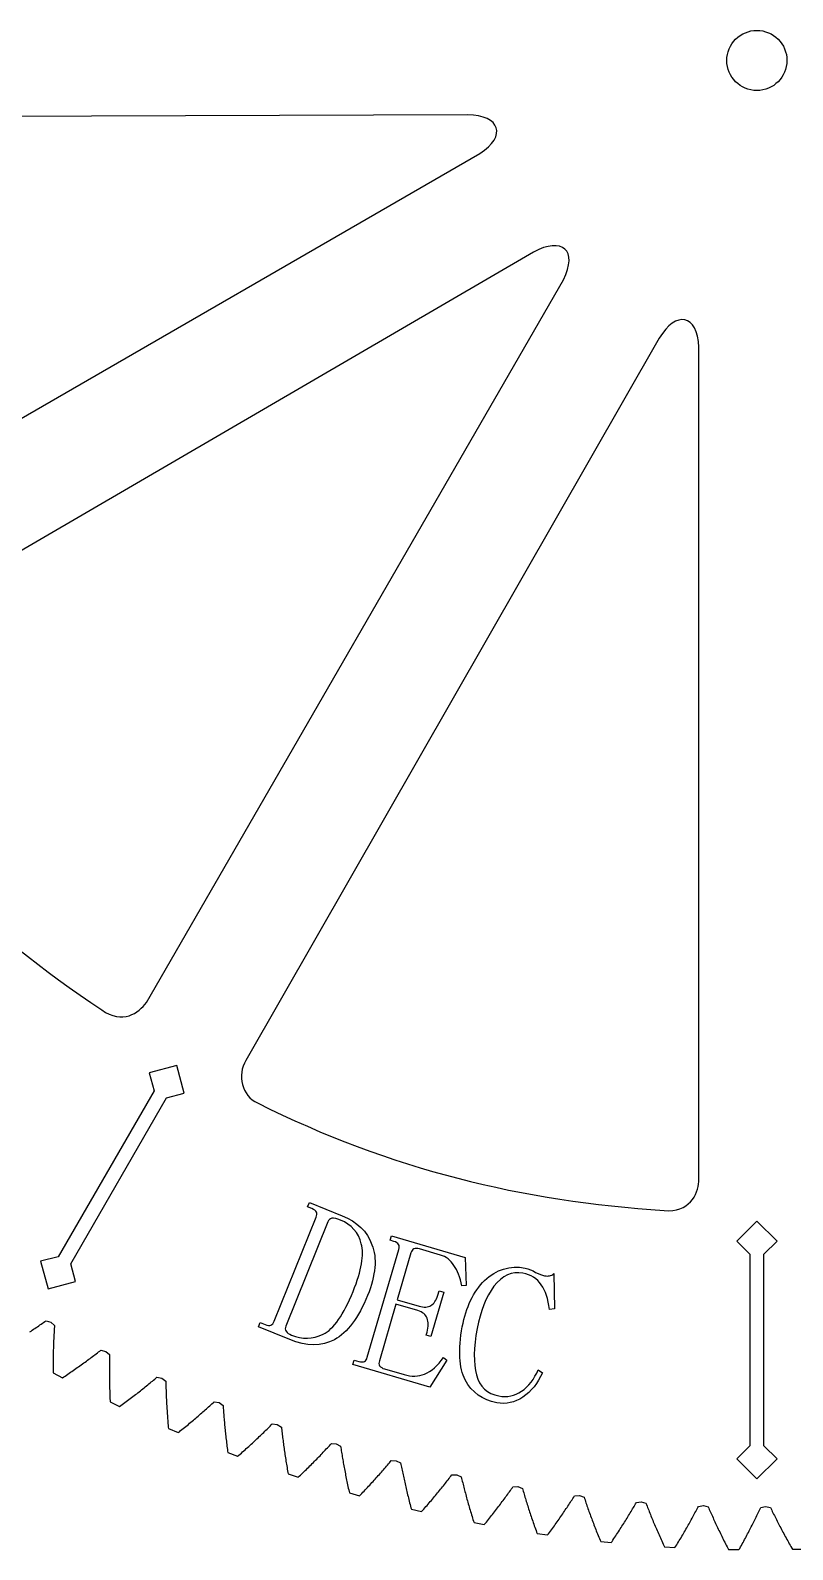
# Model space of a CAD drawing. Extents: x -19 to 488, y 50 to 261.
# Drawn here: x 34.5 to 87.9, y 50.1 to 156.7 of the extents above; entities that cross this region are included whole.
import ezdxf

# ---------------------------------------------------------------- set-up
doc = ezdxf.new("R2010")
doc.units = 0
doc.layers.get('0').update_dxf_attribs({"linetype": 'CONTINUOUS'})

msp = doc.modelspace()

# ---------------------------------------------------------------- linework, layer by layer
at = {"color": 5}
for p, q in [((87.536307, 154.562027), (87.536307, 154.562027)), ((65.136587, 150.756548), (6.775831, 150.543129)), ((15.31706, 118.781321), (65.985415, 148.02795)), ((69.757874, 141.120637), (19.322686, 111.755432)), ((42.60051, 88.519515), (71.857277, 139.182016)), ((78.577979, 135.086337), (49.582428, 84.437729)), ((81.359575, 75.953748), (81.365417, 134.457145)), ((50.394164, 81.462481), (50.394164, 81.462481)), ((35.306152, 66.016724), (35.39192, 66.076781)), ((35.39192, 66.076781), (35.477151, 66.136725)), ((35.477151, 66.136725), (35.561789, 66.196587)), ((35.561789, 66.196587), (35.894473, 66.09648)), ((35.894473, 66.09648), (35.894473, 66.09648)), ((35.894473, 66.09648), (36.153694, 65.86517)), ((34.416475, 65.411413), (34.508056, 65.47232)), ((34.508056, 65.47232), (34.599045, 65.533139)), ((34.599045, 65.533139), (34.689469, 65.593873)), ((34.689469, 65.593873), (34.7793, 65.65452)), ((34.7793, 65.65452), (34.868539, 65.715113)), ((34.868539, 65.715113), (34.957213, 65.775596)), ((34.957213, 65.775596), (35.045323, 65.836017)), ((35.045323, 65.836017), (35.13284, 65.896328)), ((35.13284, 65.896328), (35.219764, 65.956585)), ((35.219764, 65.956585), (35.306152, 66.016724)), ((36.105547, 65.022486), (36.100552, 64.914731)), ((36.110768, 65.129702), (36.105547, 65.022486)), ((36.116243, 65.236382), (36.110768, 65.129702)), ((36.121916, 65.342526), (36.116243, 65.236382)), ((36.127842, 65.448131), (36.121916, 65.342526)), ((36.133967, 65.553205), (36.127842, 65.448131)), ((36.140345, 65.65774), (36.133967, 65.553205)), ((36.146892, 65.761708), (36.140345, 65.65774)), ((36.153694, 65.86517), (36.146892, 65.761708)), ((36.066374, 63.920916), (36.063834, 63.807827)), ((36.069197, 64.033463), (36.066374, 63.920916)), ((36.072245, 64.145506), (36.069197, 64.033463)), ((36.075547, 64.256983), (36.072245, 64.145506)), ((36.079103, 64.367956), (36.075547, 64.256983)), ((36.082913, 64.478387), (36.079103, 64.367956)), ((36.086948, 64.588259), (36.082913, 64.478387)), ((36.091238, 64.69762), (36.086948, 64.588259)), ((36.095782, 64.806445), (36.091238, 64.69762)), ((36.100552, 64.914731), (36.095782, 64.806445)), ((39.078843, 63.878583), (39.16255, 63.942365)), ((39.16255, 63.942365), (39.245664, 64.00606)), ((39.245664, 64.00606), (39.328242, 64.069619)), ((39.328242, 64.069619), (39.410228, 64.13306)), ((39.410228, 64.13306), (39.746891, 64.047349)), ((39.746891, 64.047349), (39.746891, 64.047349)), ((39.746891, 64.047349), (40.01582, 63.827444)), ((36.053674, 62.884088), (36.053562, 62.766257)), ((36.053957, 63.001408), (36.053674, 62.884088)), ((36.054521, 63.118189), (36.053957, 63.001408)), ((36.055368, 63.234439), (36.054521, 63.118189)), ((36.056497, 63.350178), (36.055368, 63.234439)), ((36.057908, 63.465378), (36.056497, 63.350178)), ((36.059601, 63.580073), (36.057908, 63.465378)), ((36.061577, 63.694207), (36.059601, 63.580073)), ((36.063834, 63.807827), (36.061577, 63.694207)), ((37.661382, 62.843448), (37.754346, 62.908839)), ((37.754346, 62.908839), (37.846689, 62.974142)), ((37.846689, 62.974142), (37.938467, 63.039367)), ((37.938467, 63.039367), (38.029653, 63.104501)), ((38.029653, 63.104501), (38.120275, 63.169556)), ((38.120275, 63.169556), (38.210304, 63.234492)), ((38.210304, 63.234492), (38.29974, 63.299378)), ((38.29974, 63.299378), (38.388612, 63.364148)), ((38.388612, 63.364148), (38.476919, 63.428802)), ((38.476919, 63.428802), (38.564634, 63.493375)), ((38.564634, 63.493375), (38.651756, 63.557834)), ((38.651756, 63.557834), (38.738313, 63.622212)), ((38.738313, 63.622212), (38.824306, 63.686474)), ((38.824306, 63.686474), (38.909735, 63.75062)), ((38.909735, 63.75062), (38.994571, 63.814657)), ((38.994571, 63.814657), (39.078843, 63.878583)), ((40.003685, 62.87559), (40.0036, 62.767189)), ((40.003967, 62.983456), (40.003685, 62.87559)), ((40.004532, 63.090816), (40.003967, 62.983456)), ((40.005378, 63.197609), (40.004532, 63.090816)), ((40.006507, 63.303922), (40.005378, 63.197609)), ((40.007918, 63.409668), (40.006507, 63.303922)), ((40.009612, 63.514908), (40.007918, 63.409668)), ((40.011587, 63.619613), (40.009612, 63.514908)), ((40.013563, 63.723784), (40.011587, 63.619613)), ((40.01582, 63.827444), (40.013563, 63.723784)), ((36.053562, 62.766257), (36.053731, 62.647893)), ((36.053731, 62.647893), (36.062734, 62.544939)), ((36.062734, 62.544939), (36.708007, 62.201644)), ((36.708007, 62.201644), (36.798402, 62.251741)), ((36.798402, 62.251741), (36.896672, 62.317722)), ((36.896672, 62.317722), (36.994321, 62.38368)), ((36.994321, 62.38368), (37.091377, 62.449579)), ((37.091377, 62.449579), (37.187869, 62.515393)), ((37.187869, 62.515393), (37.28374, 62.581151)), ((37.28374, 62.581151), (37.379046, 62.646824)), ((37.379046, 62.646824), (37.473732, 62.712438)), ((37.473732, 62.712438), (37.567853, 62.77797)), ((37.567853, 62.77797), (37.661382, 62.843448)), ((40.0036, 62.767189), (40.003741, 62.658282)), ((40.003741, 62.658282), (40.004306, 62.548833)), ((40.004306, 62.548833), (40.00487, 62.43888)), ((40.00487, 62.43888), (40.005717, 62.32839)), ((40.005717, 62.32839), (40.006846, 62.217363)), ((40.006846, 62.217363), (40.008257, 62.105832)), ((40.008257, 62.105832), (40.00995, 61.99379)), ((40.00995, 61.99379), (40.011926, 61.881209)), ((40.011926, 61.881209), (40.014184, 61.768125)), ((42.776659, 61.76561), (42.859238, 61.833375)), ((42.859238, 61.833375), (42.941251, 61.900992)), ((42.941251, 61.900992), (43.022701, 61.968503)), ((43.022701, 61.968503), (43.103557, 62.035841)), ((43.103557, 62.035841), (43.183878, 62.103038)), ((43.183878, 62.103038), (43.263634, 62.170094)), ((43.263634, 62.170094), (43.342825, 62.237009)), ((43.342825, 62.237009), (43.682875, 62.165861)), ((43.682875, 62.165861), (43.682875, 62.165861)), ((43.682875, 62.165861), (43.961005, 61.957722)), ((43.961005, 61.957722), (43.963263, 61.854059)), ((43.963263, 61.854059), (43.96552, 61.749891)), ((40.014184, 61.768125), (40.016724, 61.654499)), ((40.016724, 61.654499), (40.01963, 61.5404)), ((40.01963, 61.5404), (40.022791, 61.425733)), ((40.022791, 61.425733), (40.026263, 61.310583)), ((40.026263, 61.310583), (40.030044, 61.194901)), ((40.030044, 61.194901), (40.034108, 61.07871)), ((40.034108, 61.07871), (40.038455, 60.962011)), ((40.038455, 60.962011), (40.043111, 60.844776)), ((40.043111, 60.844776), (40.04805, 60.727033)), ((40.04805, 60.727033), (40.053328, 60.60881)), ((41.377458, 60.664749), (41.469237, 60.73437)), ((41.469237, 60.73437), (41.560451, 60.803913)), ((41.560451, 60.803913), (41.651072, 60.873337)), ((41.651072, 60.873337), (41.74113, 60.94265)), ((41.74113, 60.94265), (41.830594, 61.011879)), ((41.830594, 61.011879), (41.919466, 61.080996)), ((41.919466, 61.080996), (42.007773, 61.150002)), ((42.007773, 61.150002), (42.095516, 61.218889)), ((42.095516, 61.218889), (42.182666, 61.287639)), ((42.182666, 61.287639), (42.269252, 61.356303)), ((42.269252, 61.356303), (42.355245, 61.42483)), ((42.355245, 61.42483), (42.440674, 61.493238)), ((42.440674, 61.493238), (42.52551, 61.561535)), ((42.52551, 61.561535), (42.60981, 61.629695)), ((42.60981, 61.629695), (42.693517, 61.697708)), ((42.693517, 61.697708), (42.776659, 61.76561)), ((43.96552, 61.749891), (43.96806, 61.645189)), ((43.96806, 61.645189), (43.970996, 61.540005)), ((43.970996, 61.540005), (43.974185, 61.434281)), ((43.974185, 61.434281), (43.977628, 61.328025)), ((43.977628, 61.328025), (43.981353, 61.221288)), ((43.981353, 61.221288), (43.985361, 61.114016)), ((43.985361, 61.114016), (43.98965, 61.006238)), ((43.98965, 61.006238), (43.994194, 60.897921)), ((43.994194, 60.897921), (43.999048, 60.789121)), ((43.999048, 60.789121), (44.004185, 60.679789)), ((40.053328, 60.60881), (40.066733, 60.506335)), ((40.066733, 60.506335), (40.726202, 60.191121)), ((40.726202, 60.191121), (40.814368, 60.245053)), ((40.814368, 60.245053), (40.909675, 60.315217)), ((40.909675, 60.315217), (41.004417, 60.38529)), ((41.004417, 60.38529), (41.098566, 60.455312)), ((41.098566, 60.455312), (41.192094, 60.525215)), ((41.192094, 60.525215), (41.285058, 60.59504)), ((41.285058, 60.59504), (41.377458, 60.664749)), ((44.004185, 60.679789), (44.009575, 60.569948)), ((44.009575, 60.569948), (44.015304, 60.45963)), ((44.015304, 60.45963), (44.021288, 60.348773)), ((44.021288, 60.348773), (44.027581, 60.237408)), ((44.027581, 60.237408), (44.034157, 60.125532)), ((44.034157, 60.125532), (44.041043, 60.013151)), ((44.041043, 60.013151), (44.04824, 59.900263)), ((44.04824, 59.900263), (44.055747, 59.786866)), ((44.055747, 59.786866), (44.063536, 59.672961)), ((44.063536, 59.672961), (44.071636, 59.558551)), ((46.319, 59.585839), (46.401973, 59.658006)), ((46.401973, 59.658006), (46.484354, 59.730029)), ((46.484354, 59.730029), (46.566198, 59.801911)), ((46.566198, 59.801911), (46.647478, 59.873621)), ((46.647478, 59.873621), (46.728194, 59.945192)), ((46.728194, 59.945192), (46.808345, 60.016595)), ((46.808345, 60.016595), (46.887903, 60.087856)), ((46.887903, 60.087856), (46.966926, 60.158947)), ((46.966926, 60.158947), (47.045412, 60.229873)), ((47.045412, 60.229873), (47.123305, 60.300626)), ((47.123305, 60.300626), (47.200662, 60.371238)), ((47.200662, 60.371238), (47.277455, 60.441649)), ((47.277455, 60.441649), (47.353683, 60.511895)), ((47.353683, 60.511895), (47.69647, 60.455453)), ((47.69647, 60.455453), (47.69647, 60.455453)), ((47.69647, 60.455453), (47.983321, 60.259478)), ((47.983321, 60.259478), (47.989896, 60.156012)), ((47.989896, 60.156012), (47.996783, 60.052042)), ((47.996783, 60.052042), (48.003923, 59.947566)), ((48.003923, 59.947566), (48.011374, 59.842576)), ((48.011374, 59.842576), (48.019106, 59.737082)), ((48.019106, 59.737082), (48.027122, 59.63111)), ((44.071636, 59.558551), (44.080074, 59.443658)), ((44.080074, 59.443658), (44.088795, 59.328255)), ((44.088795, 59.328255), (44.097854, 59.212349)), ((44.097854, 59.212349), (44.107224, 59.095932)), ((44.107224, 59.095932), (44.116933, 58.979005)), ((44.116933, 58.979005), (44.126952, 58.861603)), ((44.126952, 58.861603), (44.137281, 58.743688)), ((44.137281, 58.743688), (44.155089, 58.641893)), ((44.155089, 58.641893), (44.827484, 58.355353)), ((45.097119, 58.561316), (45.188135, 58.635314)), ((45.188135, 58.635314), (45.278616, 58.709175)), ((45.278616, 58.709175), (45.368475, 58.782917)), ((45.368475, 58.782917), (45.45777, 58.856548)), ((45.45777, 58.856548), (45.546501, 58.93007)), ((45.546501, 58.93007), (45.634639, 59.003476)), ((45.634639, 59.003476), (45.722184, 59.076741)), ((45.722184, 59.076741), (45.809165, 59.149865)), ((45.809165, 59.149865), (45.895554, 59.222873)), ((45.895554, 59.222873), (45.981406, 59.295743)), ((45.981406, 59.295743), (46.066665, 59.368474)), ((46.066665, 59.368474), (46.151332, 59.441059)), ((46.151332, 59.441059), (46.235434, 59.513533)), ((46.235434, 59.513533), (46.319, 59.585839)), ((48.027122, 59.63111), (48.035447, 59.524597)), ((48.035447, 59.524597), (48.044055, 59.417609)), ((48.044055, 59.417609), (48.052973, 59.310108)), ((48.052973, 59.310108), (48.062202, 59.202104)), ((48.062202, 59.202104), (48.071713, 59.093587)), ((48.071713, 59.093587), (48.081534, 58.984593)), ((48.081534, 58.984593), (48.091666, 58.87509)), ((48.091666, 58.87509), (48.102108, 58.765108)), ((48.102108, 58.765108), (48.112861, 58.654618)), ((48.112861, 58.654618), (48.123952, 58.54362)), ((50.988084, 58.517261), (51.063974, 58.591683)), ((51.063974, 58.591683), (51.139299, 58.665935)), ((51.139299, 58.665935), (51.214088, 58.739991)), ((51.214088, 58.739991), (51.28834, 58.813851)), ((51.28834, 58.813851), (51.362029, 58.887511)), ((51.362029, 58.887511), (51.435181, 58.960971)), ((51.435181, 58.960971), (51.780084, 58.919315)), ((51.780084, 58.919315), (51.780084, 58.919315)), ((51.780084, 58.919315), (52.075063, 58.735845)), ((52.075063, 58.735845), (52.086098, 58.632774)), ((52.086098, 58.632774), (52.097443, 58.529199)), ((44.827484, 58.355353), (44.913279, 58.413011)), ((44.913279, 58.413011), (45.005481, 58.487232)), ((45.005481, 58.487232), (45.097119, 58.561316)), ((48.123952, 58.54362), (48.135354, 58.432143)), ((48.135354, 58.432143), (48.147066, 58.320157)), ((48.147066, 58.320157), (48.159089, 58.207666)), ((48.159089, 58.207666), (48.17145, 58.094718)), ((48.17145, 58.094718), (48.18415, 57.981264)), ((48.18415, 57.981264), (48.197189, 57.867306)), ((48.197189, 57.867306), (48.210538, 57.752865)), ((48.210538, 57.752865), (48.224226, 57.637944)), ((48.224226, 57.637944), (48.238252, 57.52254)), ((49.866928, 57.456924), (49.950664, 57.533745)), ((49.950664, 57.533745), (50.033863, 57.610399)), ((50.033863, 57.610399), (50.116469, 57.686878)), ((50.116469, 57.686878), (50.198511, 57.763219)), ((50.198511, 57.763219), (50.279989, 57.839394)), ((50.279989, 57.839394), (50.360902, 57.915394)), ((50.360902, 57.915394), (50.441279, 57.991227)), ((50.441279, 57.991227), (50.521063, 58.066919)), ((50.521063, 58.066919), (50.600283, 58.142416)), ((50.600283, 58.142416), (50.678966, 58.217738)), ((50.678966, 58.217738), (50.757085, 58.292897)), ((50.757085, 58.292897), (50.83464, 58.367852)), ((50.83464, 58.367852), (50.91163, 58.442669)), ((50.91163, 58.442669), (50.988084, 58.517261)), ((52.097443, 58.529199), (52.109099, 58.425118)), ((52.109099, 58.425118), (52.121037, 58.320555)), ((52.121037, 58.320555), (52.133314, 58.215481)), ((52.133314, 58.215481), (52.145873, 58.109958)), ((52.145873, 58.109958), (52.15877, 58.003899)), ((52.15877, 58.003899), (52.171978, 57.897391)), ((52.171978, 57.897391), (52.185525, 57.790372)), ((52.185525, 57.790372), (52.199354, 57.682843)), ((52.199354, 57.682843), (52.21355, 57.574864)), ((52.21355, 57.574864), (52.228056, 57.466381)), ((55.509679, 57.510518), (55.579586, 57.587056)), ((55.579586, 57.587056), (55.925957, 57.560302)), ((55.925957, 57.560302), (55.925957, 57.560302)), ((55.925957, 57.560302), (56.228584, 57.389673)), ((48.238252, 57.52254), (48.252645, 57.406632)), ((48.252645, 57.406632), (48.267349, 57.290246)), ((48.267349, 57.290246), (48.28242, 57.173378)), ((48.28242, 57.173378), (48.297801, 57.05603)), ((48.297801, 57.05603), (48.319984, 56.955079)), ((48.319984, 56.955079), (49.00409, 56.697718)), ((49.00409, 56.697718), (49.087318, 56.759016)), ((49.087318, 56.759016), (49.176246, 56.837135)), ((49.176246, 56.837135), (49.26461, 56.915113)), ((49.26461, 56.915113), (49.352381, 56.992925)), ((49.352381, 56.992925), (49.439559, 57.070621)), ((49.439559, 57.070621), (49.526173, 57.148173)), ((49.526173, 57.148173), (49.612223, 57.225589)), ((49.612223, 57.225589), (49.697708, 57.302859)), ((49.697708, 57.302859), (49.7826, 57.379962)), ((49.7826, 57.379962), (49.866928, 57.456924)), ((52.228056, 57.466381), (52.242872, 57.357415)), ((52.242872, 57.357415), (52.258056, 57.247966)), ((52.258056, 57.247966), (52.27355, 57.138041)), ((52.27355, 57.138041), (52.289411, 57.027635)), ((52.289411, 57.027635), (52.305582, 56.91675)), ((52.305582, 56.91675), (52.322092, 56.805385)), ((52.322092, 56.805385), (52.338969, 56.693513)), ((52.338969, 56.693513), (52.356185, 56.581191)), ((52.356185, 56.581191), (52.373739, 56.468387)), ((52.373739, 56.468387), (52.39166, 56.355103)), ((54.473754, 56.416825), (54.551309, 56.496242)), ((54.551309, 56.496242), (54.628328, 56.575462)), ((54.628328, 56.575462), (54.70481, 56.654509)), ((54.70481, 56.654509), (54.780699, 56.733337)), ((54.780699, 56.733337), (54.856053, 56.811989)), ((54.856053, 56.811989), (54.93087, 56.890422)), ((54.93087, 56.890422), (55.005122, 56.968682)), ((55.005122, 56.968682), (55.078839, 57.046714)), ((55.078839, 57.046714), (55.151991, 57.124522)), ((55.151991, 57.124522), (55.224607, 57.202162)), ((55.224607, 57.202162), (55.296686, 57.279578)), ((55.296686, 57.279578), (55.36823, 57.356766)), ((55.36823, 57.356766), (55.439237, 57.433756)), ((55.439237, 57.433756), (55.509679, 57.510518)), ((56.228584, 57.389673), (56.24405, 57.28717)), ((56.24405, 57.28717), (56.259826, 57.184187)), ((56.259826, 57.184187), (56.275941, 57.080696)), ((56.275941, 57.080696), (56.292394, 56.976751)), ((56.292394, 56.976751), (56.309158, 56.8723)), ((56.309158, 56.8723), (56.326261, 56.767398)), ((56.326261, 56.767398), (56.343702, 56.662017)), ((56.343702, 56.662017), (56.361482, 56.556158)), ((56.361482, 56.556158), (56.379601, 56.449814)), ((52.39166, 56.355103), (52.40992, 56.241339)), ((52.40992, 56.241339), (52.428546, 56.127121)), ((52.428546, 56.127121), (52.44754, 56.012426)), ((52.44754, 56.012426), (52.466872, 55.897251)), ((52.466872, 55.897251), (52.4866, 55.781599)), ((52.4866, 55.781599), (52.506666, 55.665493)), ((52.506666, 55.665493), (52.527098, 55.548907)), ((52.527098, 55.548907), (52.553599, 55.449)), ((52.553599, 55.449), (53.248148, 55.221329)), ((53.414123, 55.367999), (53.499044, 55.449703)), ((53.499044, 55.449703), (53.5834, 55.531237)), ((53.5834, 55.531237), (53.667163, 55.61263)), ((53.667163, 55.61263), (53.750362, 55.693828)), ((53.750362, 55.693828), (53.832997, 55.774854)), ((53.832997, 55.774854), (53.915067, 55.855739)), ((53.915067, 55.855739), (53.996573, 55.936426)), ((53.996573, 55.936426), (54.077514, 56.016944)), ((54.077514, 56.016944), (54.157863, 56.097293)), ((54.157863, 56.097293), (54.237676, 56.177444)), ((54.237676, 56.177444), (54.316924, 56.257423)), ((54.316924, 56.257423), (54.395607, 56.33721)), ((54.395607, 56.33721), (54.473754, 56.416825)), ((56.379601, 56.449814), (56.398058, 56.343021)), ((56.398058, 56.343021), (56.416883, 56.235723)), ((56.416883, 56.235723), (56.436046, 56.127967)), ((56.436046, 56.127967), (56.455547, 56.019763)), ((56.455547, 56.019763), (56.475416, 55.911051)), ((56.475416, 55.911051), (56.495623, 55.801891)), ((56.495623, 55.801891), (56.516197, 55.692273)), ((56.516197, 55.692273), (56.537138, 55.582181)), ((56.537138, 55.582181), (56.558445, 55.471631)), ((56.558445, 55.471631), (56.58012, 55.360608)), ((58.872442, 55.341163), (58.945424, 55.4234)), ((58.945424, 55.4234), (59.017871, 55.505442)), ((59.017871, 55.505442), (59.089781, 55.587261)), ((59.089781, 55.587261), (59.161127, 55.668823)), ((59.161127, 55.668823), (59.231965, 55.750185)), ((59.231965, 55.750185), (59.302238, 55.831324)), ((59.302238, 55.831324), (59.372003, 55.912237)), ((59.372003, 55.912237), (59.441204, 55.992927)), ((59.441204, 55.992927), (59.509897, 56.073357)), ((59.509897, 56.073357), (59.578026, 56.153568)), ((59.578026, 56.153568), (59.645646, 56.233519)), ((59.645646, 56.233519), (59.71273, 56.313246)), ((59.71273, 56.313246), (59.779306, 56.392723)), ((59.779306, 56.392723), (60.126496, 56.380898)), ((60.126496, 56.380898), (60.126496, 56.380898)), ((60.126496, 56.380898), (60.436179, 56.223446)), ((60.436179, 56.223446), (60.456047, 56.121705)), ((60.456047, 56.121705), (60.476226, 56.019484)), ((60.476226, 56.019484), (60.4968, 55.916781)), ((60.4968, 55.916781), (60.517684, 55.813657)), ((60.517684, 55.813657), (60.538936, 55.710025)), ((60.538936, 55.710025), (60.560526, 55.605944)), ((60.560526, 55.605944), (60.582483, 55.501409)), ((60.582483, 55.501409), (60.604806, 55.396422)), ((60.604806, 55.396422), (60.627497, 55.290953)), ((53.248148, 55.221329), (53.328638, 55.286158)), ((53.328638, 55.286158), (53.414123, 55.367999)), ((56.58012, 55.360608), (56.602133, 55.249127)), ((56.602133, 55.249127), (56.624542, 55.137173)), ((56.624542, 55.137173), (56.647317, 55.024761)), ((56.647317, 55.024761), (56.670459, 54.911903)), ((56.670459, 54.911903), (56.693968, 54.79856)), ((56.693968, 54.79856), (56.717873, 54.684799)), ((56.717873, 54.684799), (56.742172, 54.570552)), ((56.742172, 54.570552), (56.76681, 54.45586)), ((56.76681, 54.45586), (56.791871, 54.340711)), ((56.791871, 54.340711), (56.8173, 54.225112)), ((57.873375, 54.252939), (57.953583, 54.337835)), ((57.953583, 54.337835), (58.033226, 54.422558)), ((58.033226, 54.422558), (58.112276, 54.507052)), ((58.112276, 54.507052), (58.19079, 54.59138)), ((58.19079, 54.59138), (58.26874, 54.675511)), ((58.26874, 54.675511), (58.346154, 54.759444)), ((58.346154, 54.759444), (58.422975, 54.843151)), ((58.422975, 54.843151), (58.499259, 54.926689)), ((58.499259, 54.926689), (58.575008, 55.010001)), ((58.575008, 55.010001), (58.650192, 55.093118)), ((58.650192, 55.093118), (58.724811, 55.176004)), ((58.724811, 55.176004), (58.798895, 55.258695)), ((58.798895, 55.258695), (58.872442, 55.341163)), ((60.627497, 55.290953), (60.650526, 55.185035)), ((60.650526, 55.185035), (60.673951, 55.078668)), ((60.673951, 55.078668), (60.697714, 54.971847)), ((60.697714, 54.971847), (60.721872, 54.864546)), ((60.721872, 54.864546), (60.746397, 54.756822)), ((60.746397, 54.756822), (60.771289, 54.648646)), ((60.771289, 54.648646), (60.796548, 54.539988)), ((60.796548, 54.539988), (60.822202, 54.430909)), ((60.822202, 54.430909), (60.848251, 54.321353)), ((63.165719, 54.29056), (63.235089, 54.375875)), ((63.235089, 54.375875), (63.303952, 54.46094)), ((63.303952, 54.46094), (63.372249, 54.545776)), ((63.372249, 54.545776), (63.440039, 54.630358)), ((63.440039, 54.630358), (63.507293, 54.714686)), ((63.507293, 54.714686), (63.574038, 54.798785)), ((63.574038, 54.798785), (63.640248, 54.882605)), ((63.640248, 54.882605), (63.705921, 54.9662)), ((63.705921, 54.9662), (63.771058, 55.049512)), ((63.771058, 55.049512), (63.835686, 55.13257)), ((63.835686, 55.13257), (63.899807, 55.215374)), ((63.899807, 55.215374), (63.96342, 55.297924)), ((63.96342, 55.297924), (64.026497, 55.380191)), ((64.026497, 55.380191), (64.373884, 55.383296)), ((64.373884, 55.383299), (64.373884, 55.383299)), ((64.373884, 55.383299), (64.690058, 55.239334)), ((64.690058, 55.239334), (64.714272, 55.138525)), ((64.714272, 55.138525), (64.738854, 55.037266)), ((64.738854, 55.037266), (64.763802, 54.93555)), ((64.763802, 54.93555), (64.789118, 54.833417)), ((64.789118, 54.833417), (64.8148, 54.730801)), ((64.8148, 54.730801), (64.840849, 54.627759)), ((64.840849, 54.627759), (64.867293, 54.52424)), ((64.867293, 54.52424), (64.894104, 54.4203)), ((64.894104, 54.4203), (64.921311, 54.315931)), ((68.133338, 54.295699), (68.193847, 54.381184)), ((68.193847, 54.381184), (68.253819, 54.466387)), ((68.253819, 54.466387), (68.313311, 54.551305)), ((68.313311, 54.551305), (68.660247, 54.569339)), ((68.660247, 54.569339), (68.660247, 54.569339)), ((68.660247, 54.569339), (68.982319, 54.439121)), ((68.982319, 54.439121), (69.010852, 54.339441)), ((69.010852, 54.339441), (69.039751, 54.239336)), ((56.8173, 54.225112), (56.84809, 54.126476)), ((56.84809, 54.126476), (57.551783, 53.928895)), ((57.551783, 53.928895), (57.629422, 53.997108)), ((57.629422, 53.997108), (57.711295, 54.082565)), ((57.711295, 54.082565), (57.792631, 54.167849)), ((57.792631, 54.167849), (57.873375, 54.252939)), ((60.848251, 54.321353), (60.874667, 54.211371)), ((60.874667, 54.211371), (60.901478, 54.100935)), ((60.901478, 54.100935), (60.928656, 53.990049)), ((60.928656, 53.990049), (60.956258, 53.878744)), ((60.956258, 53.878744), (60.984226, 53.766984)), ((60.984226, 53.766984), (61.012618, 53.654769)), ((61.012618, 53.654769), (61.041376, 53.542106)), ((61.041376, 53.542106), (61.070558, 53.429023)), ((61.070558, 53.429023), (61.100135, 53.315513)), ((61.100135, 53.315513), (61.130107, 53.201549)), ((62.290858, 53.248652), (62.366776, 53.336708)), ((62.366776, 53.336708), (62.442158, 53.424561)), ((62.442158, 53.424561), (62.516947, 53.512163)), ((62.516947, 53.512163), (62.591228, 53.599567)), ((62.591228, 53.599567), (62.664944, 53.686748)), ((62.664944, 53.686748), (62.738096, 53.773701)), ((62.738096, 53.773701), (62.810712, 53.860425)), ((62.810712, 53.860425), (62.882791, 53.946929)), ((62.882791, 53.946929), (62.954335, 54.033176)), ((62.954335, 54.033176), (63.025342, 54.119223)), ((63.025342, 54.119223), (63.095784, 54.205021)), ((63.095784, 54.205021), (63.165719, 54.29056)), ((64.921311, 54.315931), (64.948884, 54.211089)), ((64.948884, 54.211089), (64.976852, 54.10582)), ((64.976852, 54.10582), (65.005187, 54.000125)), ((65.005187, 54.000125), (65.033946, 53.893984)), ((65.033946, 53.893984), (65.063071, 53.787386)), ((65.063071, 53.787386), (65.092591, 53.68037)), ((65.092591, 53.68037), (65.122507, 53.572928)), ((65.122507, 53.572928), (65.152846, 53.465031)), ((65.152846, 53.465031), (65.183552, 53.356715)), ((65.183552, 53.356715), (65.214681, 53.247974)), ((67.367331, 53.248429), (67.43402, 53.337157)), ((67.43402, 53.337157), (67.500201, 53.425661)), ((67.500201, 53.425661), (67.565846, 53.513887)), ((67.565846, 53.513887), (67.630983, 53.601825)), ((67.630983, 53.601825), (67.695583, 53.689514)), ((67.695583, 53.689514), (67.759676, 53.776943)), ((67.759676, 53.776943), (67.823232, 53.864094)), ((67.823232, 53.864094), (67.886281, 53.950962)), ((67.886281, 53.950962), (67.948821, 54.037576)), ((67.948821, 54.037576), (68.010854, 54.123907)), ((68.010854, 54.123907), (68.07235, 54.209929)), ((68.07235, 54.209929), (68.133338, 54.295699)), ((69.039751, 54.239336), (69.069046, 54.138809)), ((69.069046, 54.138809), (69.098736, 54.03783)), ((69.098736, 54.03783), (69.128821, 53.93643)), ((69.128821, 53.93643), (69.159301, 53.834601)), ((69.159301, 53.834601), (69.190148, 53.732327)), ((69.190148, 53.732327), (69.221418, 53.629652)), ((69.221418, 53.629652), (69.253083, 53.526528)), ((69.253083, 53.526528), (69.285144, 53.42298)), ((69.285144, 53.42298), (69.317599, 53.31901)), ((69.317599, 53.31901), (69.350478, 53.214616)), ((72.171769, 53.199968), (72.231036, 53.289464)), ((72.231036, 53.289464), (72.289766, 53.378671)), ((72.289766, 53.378671), (72.348017, 53.4676)), ((72.348017, 53.4676), (72.405788, 53.556192)), ((72.405788, 53.556192), (72.463022, 53.644525)), ((72.463022, 53.644525), (72.519777, 53.732522)), ((72.519777, 53.732522), (72.576052, 53.820211)), ((72.576052, 53.820211), (72.631819, 53.907612)), ((72.631819, 53.907612), (72.977654, 53.940579)), ((72.977654, 53.940579), (72.977654, 53.940579)), ((72.977654, 53.940579), (73.305032, 53.824329)), ((73.305032, 53.824329), (73.337826, 53.725977)), ((73.337826, 53.725977), (73.371016, 53.627196)), ((73.371016, 53.627196), (73.404628, 53.528023)), ((73.404628, 53.528023), (73.438608, 53.428402)), ((73.438608, 53.428402), (73.473039, 53.328408)), ((73.473039, 53.328408), (73.507865, 53.227965)), ((76.816723, 53.180185), (76.86964, 53.270555)), ((76.86964, 53.270555), (76.922077, 53.360612)), ((76.922077, 53.360612), (76.974034, 53.450299)), ((76.974034, 53.450299), (77.318119, 53.498111)), ((77.318119, 53.498111), (77.318119, 53.498111)), ((77.318119, 53.498111), (77.65021, 53.396056)), ((77.65021, 53.396056), (77.68721, 53.299198)), ((77.68721, 53.299198), (77.724604, 53.201975)), ((61.130107, 53.201549), (61.160502, 53.087167)), ((61.160502, 53.087167), (61.195498, 52.98991)), ((61.195498, 52.98991), (61.907036, 52.822778)), ((61.907036, 52.822778), (61.981656, 52.894293)), ((61.981656, 52.894293), (62.059803, 52.983193)), ((62.059803, 52.983193), (62.137386, 53.071899)), ((62.137386, 53.071899), (62.214404, 53.160373)), ((62.214404, 53.160373), (62.290858, 53.248652)), ((65.214681, 53.247974), (65.246233, 53.138783)), ((65.246233, 53.138783), (65.278152, 53.029196)), ((65.278152, 53.029196), (65.310523, 52.91916)), ((65.310523, 52.91916), (65.343289, 52.808695)), ((65.343289, 52.808695), (65.37645, 52.69781)), ((65.37645, 52.69781), (65.410035, 52.586505)), ((65.410035, 52.586505), (65.444071, 52.474773)), ((65.444071, 52.474773), (65.478502, 52.362646)), ((65.478502, 52.362646), (65.513356, 52.250065)), ((65.513356, 52.250065), (65.548634, 52.137094)), ((66.525264, 52.163877), (66.598416, 52.255596)), ((66.598416, 52.255596), (66.671004, 52.347065)), ((66.671004, 52.347065), (66.743055, 52.43831)), ((66.743055, 52.43831), (66.81457, 52.529324)), ((66.81457, 52.529324), (66.885549, 52.620061)), ((66.885549, 52.620061), (66.955964, 52.710598)), ((66.955964, 52.710598), (67.02587, 52.80085)), ((67.02587, 52.80085), (67.09524, 52.890879)), ((67.09524, 52.890879), (67.164046, 52.980653)), ((67.164046, 52.980653), (67.232344, 53.070149)), ((67.232344, 53.070149), (67.300105, 53.159416)), ((67.300105, 53.159416), (67.367331, 53.248429)), ((69.350478, 53.214616), (69.383752, 53.109798)), ((69.383752, 53.109798), (69.417449, 53.004589)), ((69.417449, 53.004589), (69.45157, 52.898925)), ((69.45157, 52.898925), (69.486086, 52.792863)), ((69.486086, 52.792863), (69.521025, 52.68638)), ((69.521025, 52.68638), (69.556359, 52.579475)), ((69.556359, 52.579475), (69.592145, 52.472174)), ((69.592145, 52.472174), (69.628354, 52.364449)), ((69.628354, 52.364449), (69.664986, 52.256333)), ((69.664986, 52.256333), (69.702014, 52.147787)), ((71.486308, 52.19633), (71.55119, 52.288958)), ((71.55119, 52.288958), (71.615565, 52.381326)), ((71.615565, 52.381326), (71.679432, 52.473415)), ((71.679432, 52.473415), (71.742763, 52.565251)), ((71.742763, 52.565251), (71.805586, 52.656778)), ((71.805586, 52.656778), (71.8679, 52.748018)), ((71.8679, 52.748018), (71.929707, 52.838981)), ((71.929707, 52.838981), (71.990977, 52.929659)), ((71.990977, 52.929659), (72.05174, 53.020052)), ((72.05174, 53.020052), (72.112022, 53.110168)), ((72.112022, 53.110168), (72.171769, 53.199968)), ((73.507865, 53.227965), (73.543087, 53.127127)), ((73.543087, 53.127127), (73.578731, 53.025865)), ((73.578731, 53.025865), (73.614799, 52.924212)), ((73.614799, 52.924212), (73.651291, 52.822157)), ((73.651291, 52.822157), (73.688205, 52.719683)), ((73.688205, 52.719683), (73.725543, 52.616784)), ((73.725543, 52.616784), (73.763305, 52.513522)), ((73.763305, 52.513522), (73.801489, 52.409831)), ((73.801489, 52.409831), (73.840097, 52.30575)), ((73.840097, 52.30575), (73.879157, 52.201269)), ((73.879157, 52.201269), (73.91864, 52.096367)), ((76.202382, 52.165088), (76.260717, 52.258927)), ((76.260717, 52.258927), (76.318516, 52.352486)), ((76.318516, 52.352486), (76.375864, 52.445704)), ((76.375864, 52.445704), (76.432675, 52.538609)), ((76.432675, 52.538609), (76.489007, 52.631237)), ((76.489007, 52.631237), (76.544859, 52.723521)), ((76.544859, 52.723521), (76.600202, 52.8155)), ((76.600202, 52.8155), (76.655066, 52.907163)), ((76.655066, 52.907163), (76.709422, 52.998493)), ((76.709422, 52.998493), (76.763299, 53.089507)), ((76.763299, 53.089507), (76.816723, 53.180185)), ((77.724604, 53.201975), (77.76245, 53.104326)), ((77.76245, 53.104326), (77.800691, 53.006254)), ((77.800691, 53.006254), (77.839384, 52.907815)), ((77.839384, 52.907815), (77.8785, 52.808978)), ((77.8785, 52.808978), (77.918039, 52.709748)), ((77.918039, 52.709748), (77.958002, 52.610127)), ((77.958002, 52.610127), (77.998416, 52.510104)), ((77.998416, 52.510104), (78.039254, 52.409721)), ((78.039254, 52.409721), (78.080543, 52.308911)), ((78.080543, 52.308911), (78.122283, 52.207731)), ((78.122283, 52.207731), (78.164447, 52.106191)), ((80.777486, 52.150835), (80.830262, 52.246114)), ((80.830262, 52.246114), (80.882558, 52.341056)), ((80.882558, 52.341056), (80.934374, 52.435657)), ((80.934374, 52.435657), (80.98571, 52.529945)), ((80.98571, 52.529945), (81.036566, 52.623871)), ((81.036566, 52.623871), (81.086971, 52.717456)), ((81.086971, 52.717456), (81.136896, 52.810702)), ((81.136896, 52.810702), (81.186342, 52.903607)), ((81.186342, 52.903607), (81.235336, 52.996176)), ((81.235336, 52.996176), (81.28385, 53.088378)), ((81.28385, 53.088378), (81.331884, 53.180244)), ((81.331884, 53.180244), (81.673627, 53.24281)), ((81.673627, 53.24281), (81.673627, 53.24281)), ((81.673627, 53.24281), (82.009782, 53.155126)), ((82.009782, 53.155126), (82.050901, 53.059961)), ((82.050901, 53.059961), (82.092473, 52.964426)), ((82.092473, 52.964426), (82.134467, 52.868473)), ((82.134467, 52.868473), (82.176885, 52.772179)), ((82.176885, 52.772179), (82.219783, 52.675487)), ((82.219783, 52.675487), (82.263104, 52.57843)), ((82.263104, 52.57843), (82.306877, 52.480982)), ((82.306877, 52.480982), (82.351101, 52.383161)), ((82.351101, 52.383161), (82.395777, 52.284976)), ((82.395777, 52.284976), (82.440904, 52.186424)), ((85.236372, 52.143074), (85.284519, 52.240159)), ((85.284519, 52.240159), (85.332214, 52.336905)), ((85.332214, 52.336905), (85.379458, 52.433312)), ((85.379458, 52.433312), (85.426223, 52.529355)), ((85.426223, 52.529355), (85.472564, 52.625028)), ((85.472564, 52.625028), (85.518425, 52.720332)), ((85.518425, 52.720332), (85.563834, 52.815274)), ((85.563834, 52.815274), (85.608764, 52.909847)), ((85.608764, 52.909847), (85.65327, 53.004081)), ((85.65327, 53.004081), (85.697325, 53.097917)), ((85.697325, 53.097917), (86.036048, 53.175133)), ((86.036048, 53.175133), (86.036048, 53.175133)), ((86.036048, 53.175133), (86.375675, 53.101981)), ((86.375675, 53.101981), (86.420858, 53.008681)), ((86.420858, 53.008681), (86.466494, 52.915009)), ((86.466494, 52.915009), (86.512581, 52.820975)), ((86.512581, 52.820975), (86.559119, 52.726569)), ((86.559119, 52.726569), (86.606109, 52.631827)), ((86.606109, 52.631827), (86.653579, 52.536721)), ((86.653579, 52.536721), (86.7015, 52.441245)), ((86.7015, 52.441245), (86.749901, 52.345428)), ((86.749901, 52.345428), (86.798754, 52.249246)), ((86.798754, 52.249246), (86.848086, 52.152726)), ((65.548634, 52.137094), (65.587778, 52.041449)), ((65.587778, 52.041449), (66.305836, 51.905076)), ((66.305836, 51.905076), (66.377323, 51.979727)), ((66.377323, 51.979727), (66.451576, 52.071929)), ((66.451576, 52.071929), (66.525264, 52.163877)), ((69.702014, 52.147787), (69.739521, 52.03885)), ((69.739521, 52.03885), (69.777424, 51.929489)), ((69.777424, 51.929489), (69.815778, 51.819732)), ((69.815778, 51.819732), (69.854555, 51.709584)), ((69.854555, 51.709584), (69.893784, 51.599006)), ((69.893784, 51.599006), (69.933464, 51.488065)), ((69.933464, 51.488065), (69.973568, 51.376703)), ((69.973568, 51.376703), (70.016776, 51.282805)), ((70.016776, 51.282805), (70.740056, 51.177482)), ((70.740056, 51.177482), (70.808269, 51.255147)), ((70.808269, 51.255147), (70.878486, 51.350428)), ((70.878486, 51.350428), (70.948138, 51.445452)), ((70.948138, 51.445452), (71.017282, 51.540248)), ((71.017282, 51.540248), (71.085862, 51.634767)), ((71.085862, 51.634767), (71.153934, 51.729029)), ((71.153934, 51.729029), (71.22147, 51.823009)), ((71.22147, 51.823009), (71.28847, 51.916735)), ((71.28847, 51.916735), (71.354933, 52.010207)), ((71.354933, 52.010207), (71.420888, 52.103397)), ((71.420888, 52.103397), (71.486308, 52.19633)), ((73.91864, 52.096367), (73.958574, 51.991098)), ((73.958574, 51.991098), (73.998932, 51.885434)), ((73.998932, 51.885434), (74.039713, 51.779375)), ((74.039713, 51.779375), (74.080974, 51.67292)), ((74.080974, 51.67292), (74.122658, 51.566074)), ((74.122658, 51.566074), (74.164794, 51.458827)), ((74.164794, 51.458827), (74.207381, 51.351218)), ((74.207381, 51.351218), (74.25042, 51.243209)), ((74.25042, 51.243209), (74.293911, 51.134835)), ((74.293911, 51.134835), (74.337853, 51.02607)), ((75.527278, 51.113051), (75.59123, 51.210161)), ((75.59123, 51.210161), (75.654673, 51.306963)), ((75.654673, 51.306963), (75.717581, 51.403483)), ((75.717581, 51.403483), (75.779952, 51.499721)), ((75.779952, 51.499721), (75.841843, 51.595679)), ((75.841843, 51.595679), (75.903198, 51.691324)), ((75.903198, 51.691324), (75.964045, 51.786687)), ((75.964045, 51.786687), (76.024384, 51.881737)), ((76.024384, 51.881737), (76.084216, 51.976479)), ((76.084216, 51.976479), (76.143567, 52.070938)), ((76.143567, 52.070938), (76.202382, 52.165088)), ((78.164447, 52.106191), (78.207063, 52.004224)), ((78.207063, 52.004224), (78.250102, 51.901915)), ((78.250102, 51.901915), (78.29362, 51.799215)), ((78.29362, 51.799215), (78.337591, 51.696122)), ((78.337591, 51.696122), (78.381984, 51.592656)), ((78.381984, 51.592656), (78.426858, 51.488827)), ((78.426858, 51.488827), (78.472182, 51.384605)), ((78.472182, 51.384605), (78.517987, 51.280039)), ((78.517987, 51.280039), (78.564215, 51.17508)), ((78.564215, 51.17508), (78.610923, 51.069758)), ((80.164641, 51.08127), (80.222835, 51.180107)), ((80.222835, 51.180107), (80.280521, 51.278599)), ((80.280521, 51.278599), (80.337728, 51.376813)), ((80.337728, 51.376813), (80.394426, 51.474687)), ((80.394426, 51.474687), (80.450617, 51.572252)), ((80.450617, 51.572252), (80.506327, 51.669505)), ((80.506327, 51.669505), (80.56153, 51.766421)), ((80.56153, 51.766421), (80.616253, 51.863028)), ((80.616253, 51.863028), (80.670468, 51.959294)), ((80.670468, 51.959294), (80.724231, 52.055219)), ((80.724231, 52.055219), (80.777486, 52.150835)), ((82.440904, 52.186424), (82.486483, 52.087505)), ((82.486483, 52.087505), (82.532542, 51.988222)), ((82.532542, 51.988222), (82.579024, 51.888566)), ((82.579024, 51.888566), (82.625986, 51.788547)), ((82.625986, 51.788547), (82.673399, 51.688189)), ((82.673399, 51.688189), (82.721292, 51.587438)), ((82.721292, 51.587438), (82.769637, 51.486346)), ((82.769637, 51.486346), (82.818461, 51.384884)), ((82.818461, 51.384884), (82.867765, 51.283087)), ((82.867765, 51.283087), (82.917549, 51.180922)), ((82.917549, 51.180922), (82.967785, 51.078394)), ((84.67537, 51.05189), (84.728767, 51.152816)), ((84.728767, 51.152816), (84.781684, 51.253369)), ((84.781684, 51.253369), (84.83412, 51.353617)), ((84.83412, 51.353617), (84.886049, 51.453493)), ((84.886049, 51.453493), (84.937527, 51.553061)), ((84.937527, 51.553061), (84.988524, 51.652262)), ((84.988524, 51.652262), (85.039042, 51.751127)), ((85.039042, 51.751127), (85.08908, 51.84962)), ((85.08908, 51.84962), (85.138638, 51.947777)), ((85.138638, 51.947777), (85.187745, 52.045595)), ((85.187745, 52.045595), (85.236372, 52.143074)), ((86.848086, 52.152726), (86.89787, 52.055868)), ((86.89787, 52.055868), (86.948134, 51.958645)), ((86.948134, 51.958645), (86.998878, 51.861081)), ((86.998878, 51.861081), (87.050101, 51.763178)), ((87.050101, 51.763178), (87.101804, 51.664933)), ((87.101804, 51.664933), (87.153987, 51.566356)), ((87.153987, 51.566356), (87.20665, 51.467434)), ((87.20665, 51.467434), (87.259792, 51.368177)), ((87.259792, 51.368177), (87.313414, 51.268581)), ((87.313414, 51.268581), (87.367516, 51.168646)), ((87.367516, 51.168646), (87.422126, 51.0684)), ((74.337853, 51.02607), (74.382246, 50.916903)), ((74.382246, 50.916903), (74.42712, 50.807376)), ((74.42712, 50.807376), (74.474335, 50.715456)), ((74.474335, 50.715456), (75.201481, 50.641313)), ((75.201481, 50.641313), (75.266279, 50.721831)), ((75.266279, 50.721831), (75.332319, 50.820076)), ((75.332319, 50.820076), (75.397823, 50.918007)), ((75.397823, 50.918007), (75.462819, 51.015684)), ((75.462819, 51.015684), (75.527278, 51.113051)), ((78.610923, 51.069758), (78.65811, 50.964063)), ((78.65811, 50.964063), (78.70575, 50.858004)), ((78.70575, 50.858004), (78.753868, 50.751609)), ((78.753868, 50.751609), (78.802467, 50.644816)), ((78.802467, 50.644816), (78.851517, 50.537681)), ((78.851517, 50.537681), (78.901047, 50.430186)), ((78.901047, 50.430186), (78.952186, 50.340383)), ((78.952186, 50.340383), (79.681843, 50.297598)), ((79.681843, 50.297598), (79.743114, 50.380822)), ((79.743114, 50.380822), (79.804864, 50.481801)), ((79.804864, 50.481801), (79.866106, 50.582473)), ((79.866106, 50.582473), (79.92684, 50.682857)), ((79.92684, 50.682857), (79.987038, 50.782904)), ((79.987038, 50.782904), (80.046757, 50.882673)), ((80.046757, 50.882673), (80.105967, 50.982128)), ((80.105967, 50.982128), (80.164641, 51.08127)), ((82.967785, 51.078394), (83.0185, 50.975524)), ((83.0185, 50.975524), (83.069695, 50.872312)), ((83.069695, 50.872312), (83.12137, 50.768768)), ((83.12137, 50.768768), (83.173553, 50.664851)), ((83.173553, 50.664851), (83.226188, 50.560601)), ((83.226188, 50.560601), (83.27933, 50.456006)), ((83.27933, 50.456006), (83.332952, 50.351079)), ((83.332952, 50.351079), (83.387054, 50.24581)), ((83.387054, 50.24581), (83.442003, 50.158293)), ((83.442003, 50.158293), (84.172817, 50.146948)), ((84.172817, 50.146945), (84.230447, 50.23274)), ((84.230447, 50.23274), (84.287823, 50.336259)), ((84.287823, 50.336259), (84.344662, 50.439496)), ((84.344662, 50.439496), (84.401022, 50.542366)), ((84.401022, 50.542366), (84.456874, 50.644957)), ((84.456874, 50.644957), (84.512246, 50.747178)), ((84.512246, 50.747178), (84.56711, 50.849085)), ((84.56711, 50.849085), (84.621466, 50.95066)), ((84.621466, 50.95066), (84.67537, 51.05189)), ((87.422126, 51.0684), (87.477244, 50.967816)), ((87.477244, 50.967816), (87.532814, 50.866894)), ((87.532814, 50.866894), (87.58892, 50.765661)), ((87.58892, 50.765661), (87.645505, 50.664089)), ((87.645505, 50.664089), (87.702571, 50.562207)), ((87.702571, 50.562207), (87.760172, 50.459986)), ((87.760172, 50.459986), (87.818254, 50.357454)), ((87.818254, 50.357454), (87.876843, 50.254613)), ((87.876843, 50.254613), (87.935517, 50.169523)), ((87.935517, 50.169523), (88.666134, 50.189645))]:
    msp.add_line(p, q, dxfattribs=at)
at = {"color": 7}
for p, q in [((44.738293, 84.085254), (42.806442, 83.56761)), ((42.806442, 83.56761), (43.142439, 82.321057)), ((45.255931, 82.153397), (44.738293, 84.085254)), ((43.142439, 82.321057), (36.42156, 70.68015)), ((44.008381, 81.821103), (45.255931, 82.153397)), ((37.293736, 70.190996), (44.008381, 81.821103)), ((53.909352, 74.181889), (54.033104, 74.488594)), ((54.216054, 74.058138), (53.909352, 74.181889)), ((54.033104, 74.488594), (56.333382, 73.560447)), ((51.561661, 66.153807), (54.511107, 73.463572)), ((55.328981, 73.133564), (52.379536, 65.823799)), ((85.42808, 73.182456), (84.013867, 71.768238)), ((86.842295, 71.768238), (85.42808, 73.182456)), ((59.69372, 71.836569), (59.786492, 72.154024)), ((59.958264, 71.75926), (59.69372, 71.836569)), ((59.786492, 72.154024), (64.971532, 70.638767)), ((59.958264, 71.75926), (59.958264, 71.75926)), ((84.013867, 71.768238), (84.928126, 70.856688)), ((85.928033, 70.856688), (86.842295, 71.768238)), ((36.42156, 70.68015), (35.181486, 70.360801)), ((35.181486, 70.360801), (35.699124, 68.42895)), ((58.099714, 63.63091), (60.310745, 71.196836)), ((61.157285, 70.949449), (60.198655, 67.669118)), ((63.238594, 70.80063), (61.757156, 71.233562)), ((64.971532, 70.638767), (65.027824, 68.669796)), ((84.928126, 70.856688), (84.928126, 57.414929)), ((85.928033, 57.427398), (85.928033, 70.856688)), ((37.630975, 68.946585), (37.293736, 70.190996)), ((71.184149, 69.511527), (71.225582, 67.036308)), ((35.699124, 68.42895), (37.630975, 68.946585)), ((63.457723, 68.209805), (62.545479, 65.088198)), ((63.047502, 67.985125), (63.140271, 68.302574)), ((63.140271, 68.302574), (63.457723, 68.209805)), ((65.027824, 68.669796), (64.73236, 68.641289)), ((60.105885, 67.351666), (58.946251, 63.383523)), ((61.640232, 66.903274), (60.105885, 67.351666)), ((60.198655, 67.669118), (61.733004, 67.220726)), ((50.455028, 65.768173), (50.57878, 66.074878)), ((50.57878, 66.074878), (50.936601, 65.930496)), ((51.561661, 66.153807), (51.561661, 66.153807)), ((71.225582, 67.036308), (70.880216, 66.988793)), ((52.653068, 64.881279), (50.455028, 65.768173)), ((54.998168, 65.242712), (54.998168, 65.242712)), ((62.228027, 65.180971), (62.289876, 65.392603)), ((62.545479, 65.088198), (62.228027, 65.180971)), ((57.089621, 63.122117), (57.182393, 63.439566)), ((62.486297, 61.545017), (57.089621, 63.122117)), ((57.182393, 63.439566), (57.499845, 63.3468)), ((63.6713, 63.438372), (62.486297, 61.545017)), ((63.43768, 63.621498), (63.6713, 63.438372)), ((59.298736, 62.821099), (60.674357, 62.419093)), ((70.089234, 62.762699), (70.383897, 62.539311)), ((68.999537, 60.835663), (68.999537, 60.835663)), ((84.928126, 57.414929), (84.013867, 56.518326)), ((84.013867, 56.518326), (85.42808, 55.104116)), ((85.42808, 55.104116), (86.842295, 56.518326)), ((86.842295, 56.518326), (85.928033, 57.427398))]:
    msp.add_line(p, q, dxfattribs=at)
at = {"color": 5}
for points in [[(83.937346, 156.052767), (84.332714, 156.448135), (84.86895, 156.67025), (85.428085, 156.67025)], [(85.428085, 156.67025), (85.98722, 156.67025), (86.523455, 156.448135), (86.918824, 156.052767)], [(83.319863, 154.562027), (83.319863, 155.121162), (83.541977, 155.657398), (83.937346, 156.052767)], [(86.918824, 156.052767), (87.314186, 155.657398), (87.536307, 155.121162), (87.536307, 154.562027)], [(85.428085, 152.453812), (84.263744, 152.453812), (83.319863, 153.397693), (83.319863, 154.562027)], [(87.536307, 154.562027), (87.536307, 153.397693), (86.592426, 152.453812), (85.428085, 152.453812)], [(65.985415, 148.02795), (67.925078, 149.286876), (67.42016, 150.713594), (65.136587, 150.756548)], [(71.857277, 139.182016), (72.907612, 141.242112), (71.756981, 142.225224), (69.757874, 141.120637)], [(81.365429, 134.457145), (81.244996, 136.766406), (79.756965, 137.04249), (78.577979, 135.086337)], [(18.538046, 108.772922), (24.287158, 100.072095), (31.237713, 93.473435), (39.474027, 87.98441)], [(39.474027, 87.98441), (40.90495, 86.967826), (42.092338, 87.757303), (42.60051, 88.519515)], [(49.582428, 84.437729), (48.946201, 83.444259), (49.299396, 81.957208), (50.394164, 81.462481)], [(50.394164, 81.462481), (59.723455, 76.801899), (69.042142, 74.562568), (78.919513, 73.927091)], [(78.919513, 73.927091), (80.667022, 73.762166), (81.300591, 75.039566), (81.359575, 75.953748)]]:
    msp.add_open_spline(points, degree=3, dxfattribs=at)
at = {"color": 7}
for points in [[(54.532626, 73.811526), (54.491969, 73.907183), (54.386446, 73.989389), (54.216054, 74.058138)], [(54.511107, 73.463572), (54.566109, 73.599882), (54.573283, 73.71587), (54.53264, 73.811526)], [(56.333382, 73.560447), (57.389804, 73.134187), (58.087215, 72.456524), (58.425613, 71.527454)], [(55.606086, 73.378392), (55.476352, 73.351496), (55.383983, 73.269874), (55.328981, 73.133564)], [(56.209627, 73.253745), (55.971082, 73.349997), (55.769902, 73.391546), (55.606086, 73.378392)], [(57.678588, 71.591118), (57.483079, 72.383279), (56.993426, 72.937487), (56.209627, 73.253745)], [(57.105584, 68.255951), (57.696848, 69.721314), (57.88785, 70.833035), (57.678588, 71.591118)], [(58.425613, 71.527454), (58.798093, 70.584634), (58.695576, 69.397585), (58.118062, 67.966301)], [(60.297701, 71.545211), (60.24777, 71.636372), (60.134624, 71.707721), (59.958264, 71.75926)], [(60.310745, 71.196836), (60.351978, 71.337928), (60.347631, 71.454051), (60.297706, 71.545211)], [(61.355873, 71.235978), (61.264713, 71.186047), (61.198514, 71.090537), (61.157285, 70.949449)], [(61.757156, 71.233562), (61.616065, 71.274792), (61.482303, 71.275596), (61.355873, 71.236102)], [(64.173072, 70.068128), (63.938085, 70.443077), (63.626591, 70.687245), (63.238594, 70.80063)], [(64.73236, 68.641289), (64.604798, 69.252839), (64.418368, 69.728451), (64.173072, 70.068128)], [(66.32527, 69.018975), (67.144451, 69.800296), (68.095848, 70.089552), (69.179463, 69.886735)], [(69.000116, 69.527752), (68.241587, 69.669723), (67.567852, 69.365886), (66.978917, 68.616241)], [(70.307406, 68.722284), (70.013807, 69.151095), (69.578045, 69.419584), (69.000116, 69.527752)], [(69.179463, 69.886735), (69.432305, 69.839412), (69.675008, 69.737908), (69.907571, 69.582223)], [(69.907571, 69.582223), (70.146895, 69.462663), (70.356857, 69.385977), (70.537457, 69.352173)], [(70.537457, 69.352173), (70.68194, 69.325136), (70.793681, 69.322909), (70.872683, 69.345512)], [(70.872683, 69.345509), (70.987804, 69.361342), (71.091628, 69.416689), (71.184149, 69.511527)], [(54.998168, 65.242712), (55.743094, 65.615785), (56.445568, 66.620199), (57.105584, 68.255951)], [(64.765329, 65.777986), (65.02223, 67.150563), (65.542211, 68.230892), (66.32527, 69.018975)], [(66.978917, 68.616241), (66.4261, 67.859838), (66.034762, 66.867587), (65.804903, 65.639491)], [(70.880216, 66.988793), (70.791942, 67.715645), (70.601007, 68.293475), (70.307406, 68.722284)], [(58.118062, 67.966301), (57.485545, 66.398706), (56.711334, 65.363803), (55.795418, 64.861588)], [(61.733004, 67.220726), (62.085728, 67.11765), (62.358403, 67.133675), (62.551033, 67.268803)], [(62.551033, 67.268803), (62.778934, 67.393627), (62.944423, 67.632401), (63.047502, 67.985125)], [(51.335672, 65.888355), (51.431331, 65.929012), (51.506659, 66.017497), (51.561661, 66.153807)], [(62.288183, 66.369357), (62.208941, 66.622226), (61.992956, 66.800198), (61.640232, 66.903274)], [(62.289876, 65.392603), (62.403262, 65.7806), (62.402697, 66.106185), (62.288183, 66.369357)], [(50.936601, 65.930496), (51.106993, 65.861747), (51.240015, 65.847701), (51.335672, 65.888355)], [(52.379536, 65.823799), (52.324533, 65.687489), (52.3344, 65.564626), (52.409135, 65.45522)], [(52.409135, 65.45522), (52.483868, 65.345814), (52.606431, 65.256733), (52.77682, 65.187981)], [(52.77682, 65.187981), (53.52654, 64.885473), (54.26699, 64.903718), (54.998168, 65.242712)], [(64.96293, 62.039806), (64.526973, 62.906505), (64.461108, 64.152564), (64.765329, 65.777986)], [(65.804903, 65.639491), (65.554764, 64.303034), (65.539312, 63.221739), (65.758545, 62.395604)], [(55.795418, 64.861588), (54.893255, 64.393452), (53.845804, 64.400016), (52.653068, 64.881287)], [(57.499845, 63.3468), (57.676206, 63.29526), (57.809968, 63.294456), (57.901126, 63.34426)], [(57.901126, 63.344384), (57.992289, 63.394312), (58.058485, 63.489822), (58.099714, 63.63091)], [(58.946251, 63.383523), (58.905021, 63.242434), (58.909371, 63.126308), (58.95929, 63.035147)], [(58.959298, 63.035147), (59.044501, 62.93368), (59.157647, 62.862329), (59.298736, 62.821099)], [(62.120766, 62.455819), (62.601534, 62.659882), (63.040506, 63.048443), (63.43768, 63.621498)], [(60.674357, 62.419093), (61.203445, 62.264475), (61.685579, 62.276718), (62.120766, 62.455819)], [(67.188105, 60.445677), (66.176731, 60.634972), (65.435006, 61.166351), (64.96293, 62.039806)], [(65.758545, 62.395604), (65.977781, 61.569469), (66.502782, 61.078656), (67.333551, 60.923163)], [(68.907979, 61.245351), (69.422552, 61.597668), (69.816303, 62.103453), (70.089234, 62.762699)], [(70.383897, 62.539311), (70.061322, 61.814584), (69.599869, 61.246702), (68.999537, 60.835663)], [(68.999537, 60.835663), (68.442084, 60.453983), (67.838272, 60.323988), (67.188105, 60.445677)], [(67.333551, 60.923163), (67.91148, 60.814996), (68.43629, 60.922316), (68.907979, 61.245351)]]:
    msp.add_open_spline(points, degree=3, dxfattribs=at)

doc.saveas('drawing.dxf')
